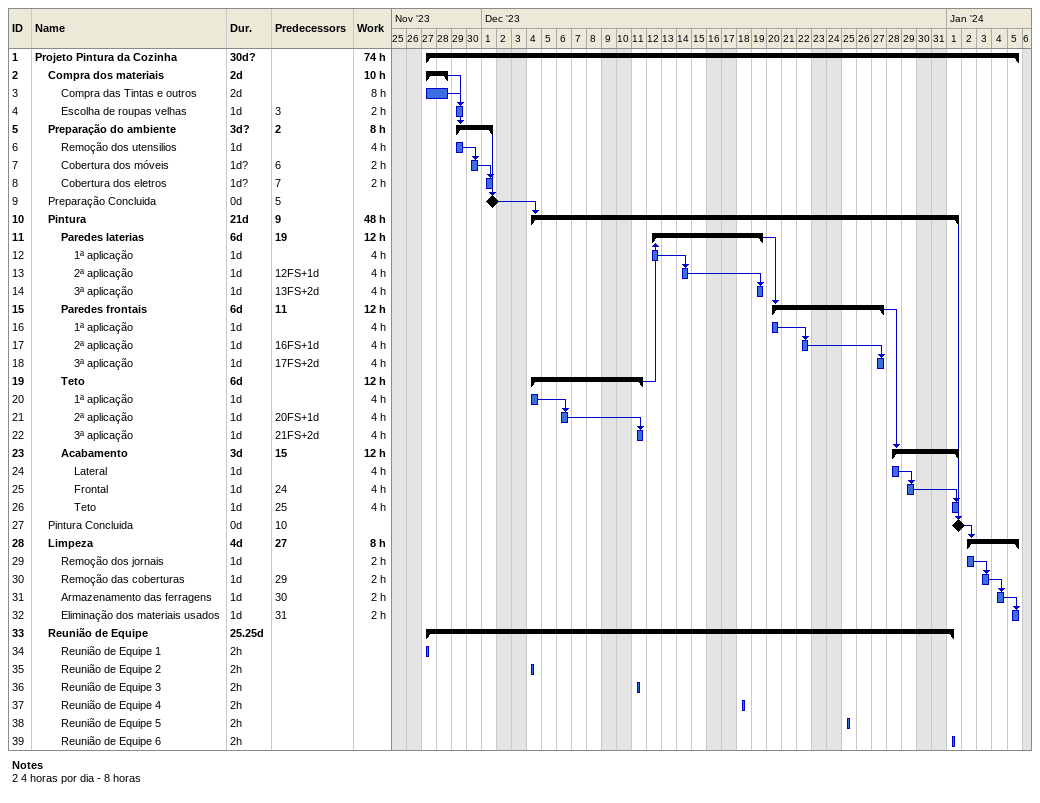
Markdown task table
| ID | Level | Task | Duration | Start | Finish | Predecessors | Work (h) |
|---|---|---|---|---|---|---|---|
| 1 | 1 | **Projeto Pintura da Cozinha** | 30d? | 2023-11-27 | 2024-01-05 |  | 74 |
| 2 | 2 | **Compra dos materiais** | 2d | 2023-11-27 | 2023-11-28 |  | 10 |
| 3 | 3 | Compra das Tintas e outros | 2d | 2023-11-27 | 2023-11-28 |  | 8 |
| 4 | 3 | Escolha de roupas velhas | 1d | 2023-11-29 | 2023-11-29 | 3 | 2 |
| 5 | 2 | **Preparação do ambiente** | 3d? | 2023-11-29 | 2023-12-01 | 2 | 8 |
| 6 | 3 | Remoção dos utensilios | 1d | 2023-11-29 | 2023-11-29 |  | 4 |
| 7 | 3 | Cobertura dos móveis | 1d? | 2023-11-30 | 2023-11-30 | 6 | 2 |
| 8 | 3 | Cobertura dos eletros | 1d? | 2023-12-01 | 2023-12-01 | 7 | 2 |
| 9 | 2 | Preparação Concluida | 0d | 2023-12-01 | 2023-12-01 | 5 |  |
| 10 | 2 | **Pintura** | 21d | 2023-12-04 | 2024-01-01 | 9 | 48 |
| 11 | 3 | **Paredes laterias** | 6d | 2023-12-12 | 2023-12-19 | 19 | 12 |
| 12 | 4 | 1ª aplicação | 1d | 2023-12-12 | 2023-12-12 |  | 4 |
| 13 | 4 | 2ª aplicação | 1d | 2023-12-14 | 2023-12-14 | 12FS+1d | 4 |
| 14 | 4 | 3ª aplicação | 1d | 2023-12-19 | 2023-12-19 | 13FS+2d | 4 |
| 15 | 3 | **Paredes frontais** | 6d | 2023-12-20 | 2023-12-27 | 11 | 12 |
| 16 | 4 | 1ª aplicação | 1d | 2023-12-20 | 2023-12-20 |  | 4 |
| 17 | 4 | 2ª aplicação | 1d | 2023-12-22 | 2023-12-22 | 16FS+1d | 4 |
| 18 | 4 | 3ª aplicação | 1d | 2023-12-27 | 2023-12-27 | 17FS+2d | 4 |
| 19 | 3 | **Teto** | 6d | 2023-12-04 | 2023-12-11 |  | 12 |
| 20 | 4 | 1ª aplicação | 1d | 2023-12-04 | 2023-12-04 |  | 4 |
| 21 | 4 | 2ª aplicação | 1d | 2023-12-06 | 2023-12-06 | 20FS+1d | 4 |
| 22 | 4 | 3ª aplicação | 1d | 2023-12-11 | 2023-12-11 | 21FS+2d | 4 |
| 23 | 3 | **Acabamento** | 3d | 2023-12-28 | 2024-01-01 | 15 | 12 |
| 24 | 4 | Lateral | 1d | 2023-12-28 | 2023-12-28 |  | 4 |
| 25 | 4 | Frontal | 1d | 2023-12-29 | 2023-12-29 | 24 | 4 |
| 26 | 4 | Teto | 1d | 2024-01-01 | 2024-01-01 | 25 | 4 |
| 27 | 2 | Pintura Concluida | 0d | 2024-01-01 | 2024-01-01 | 10 |  |
| 28 | 2 | **Limpeza** | 4d | 2024-01-02 | 2024-01-05 | 27 | 8 |
| 29 | 3 | Remoção dos jornais | 1d | 2024-01-02 | 2024-01-02 |  | 2 |
| 30 | 3 | Remoção das coberturas | 1d | 2024-01-03 | 2024-01-03 | 29 | 2 |
| 31 | 3 | Armazenamento das ferragens | 1d | 2024-01-04 | 2024-01-04 | 30 | 2 |
| 32 | 3 | Eliminação dos materiais usados | 1d | 2024-01-05 | 2024-01-05 | 31 | 2 |
| 33 | 2 | **Reunião de Equipe** | 25.25d | 2023-11-27 | 2024-01-01 |  |  |
| 34 | 3 | Reunião de Equipe 1 | 2h | 2023-11-27 | 2023-11-27 |  |  |
| 35 | 3 | Reunião de Equipe 2 | 2h | 2023-12-04 | 2023-12-04 |  |  |
| 36 | 3 | Reunião de Equipe 3 | 2h | 2023-12-11 | 2023-12-11 |  |  |
| 37 | 3 | Reunião de Equipe 4 | 2h | 2023-12-18 | 2023-12-18 |  |  |
| 38 | 3 | Reunião de Equipe 5 | 2h | 2023-12-25 | 2023-12-25 |  |  |
| 39 | 3 | Reunião de Equipe 6 | 2h | 2024-01-01 | 2024-01-01 |  |  |

Notes
- 2: 4 horas por dia - 8 horas
